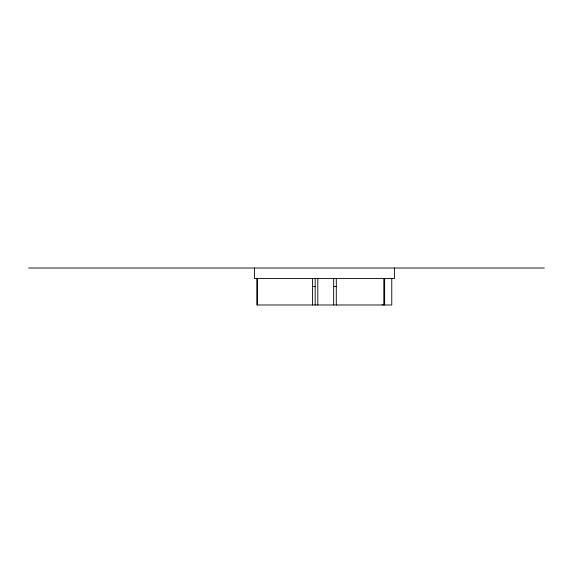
<?xml version="1.0" encoding="UTF-8"?>
<svg xmlns="http://www.w3.org/2000/svg" width="573" height="573" viewBox="0 0 573 573"><rect width="100%" height="100%" fill="white"/><g stroke="black" fill="none" stroke-linecap="round" stroke-linejoin="round"><path stroke-width="0.86" d="M28.65 268.014L544.35 268.014M312.521 286.5L315.164 286.5M333.651 286.5L336.294 286.5M382.105 304.564L383.838 304.986L383.838 278.578M394.403 268.014L394.403 278.578L254.412 278.578L254.412 268.014M391.767 278.578L391.767 304.986L257.055 304.986L257.055 278.578M384.648 278.578L384.648 304.986M336.294 278.578L336.294 304.986M333.651 278.578L333.651 304.986M317.807 278.578L317.807 304.986M315.164 278.578L315.164 304.986M312.521 278.578L312.521 304.986M257.191 278.578L257.191 304.986"/></g></svg>
